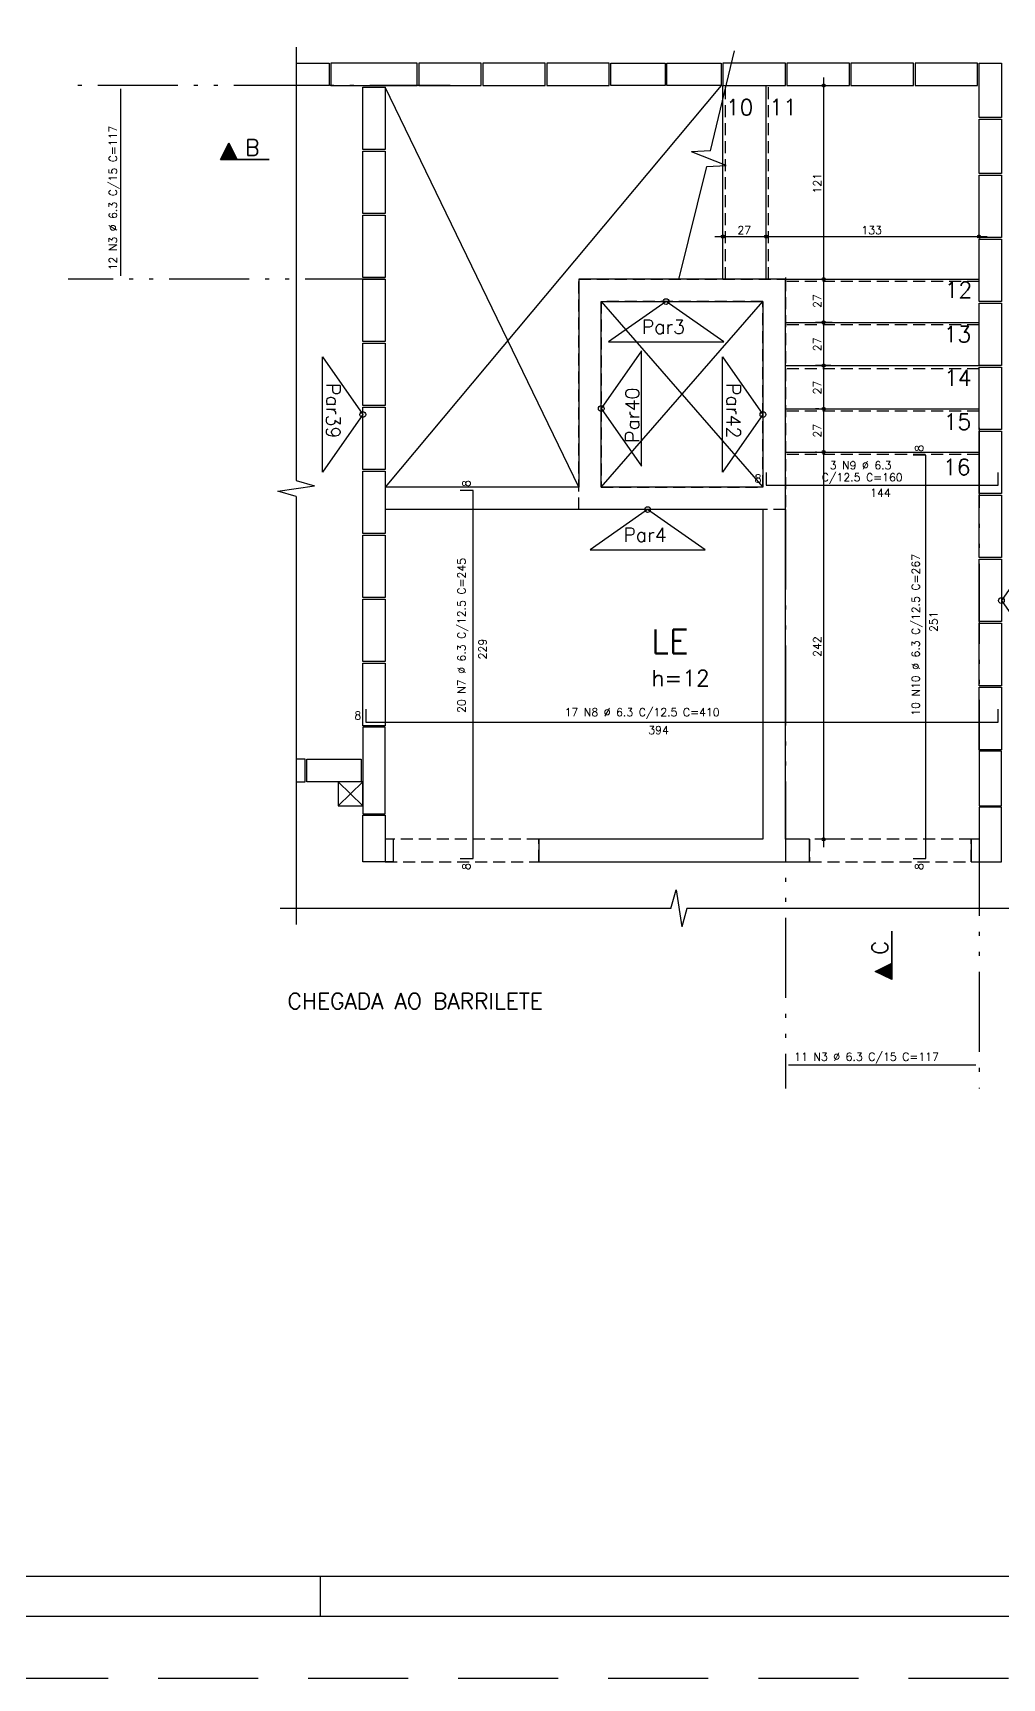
# Model space of a CAD drawing. Extents: x -2.3 to 85.7, y -1.5 to 60.9.
# Drawn here: x 39.58 to 63.8, y -1.55 to 39.57 of the extents above; entities that cross this region are included whole.
import ezdxf

# ---------------------------------------------------------------- set-up
doc = ezdxf.new("R2010")
doc.units = 0
doc.header["$MEASUREMENT"] = 0
for name, pattern in [('ESTILO_TQS_0001', [0.45, 0.3, -0.15]), ('ESTILO_TQS_0004', [3.3, 2, -0.4, 0.05, -0.4, 0.05, -0.4]), ('HIDDEN', [0.375, 0.25, -0.125])]:
    doc.linetypes.add(name, pattern=pattern)
doc.layers.get('0').update_dxf_attribs({"linetype": 'CONTINUOUS'})
doc.layers.get('Defpoints').update_dxf_attribs({"linetype": 'CONTINUOUS'})
for name, color, linetype in [('ARQ_FOLHA', 7, 'CONTINUOUS'), ('PENA_01', 1, 'CONTINUOUS'), ('PENA_02', 2, 'CONTINUOUS'), ('PENA_03', 3, 'CONTINUOUS'), ('PENA_04', 4, 'CONTINUOUS'), ('PENA_05', 5, 'CONTINUOUS')]:
    doc.layers.add(name, color=color, linetype=linetype)
doc.styles.get("Standard").update_dxf_attribs({"font": 'ROMANS.SHX'})

# ---------------------------------------------------------------- blocks, each defined once
blk = doc.blocks.new('FOLHA A1 - 841 X 594')
at = {"layer": 'ARQ_FOLHA', "color": 1}
blk.add_line((-370, 10), (-370, 0), dxfattribs=at)
for points in [[(-841, 0), (0, 0), (0, 594), (-841, 594)], [(-816, 10), (-10, 10), (-10, 584), (-816, 584)]]:
    blk.add_lwpolyline(points, close=True, dxfattribs=at)
at = {"layer": 'Defpoints', "color": 8, "linetype": 'HIDDEN', "ltscale": 100}
blk.add_lwpolyline([(-860.5, 609.5), (-860.5, -15.5), (19.5, -15.5), (19.5, 609.5)], close=True, dxfattribs=at)
blk = doc.blocks.new('*U24')
blk.add_blockref('FOLHA A1 - 841 X 594', (0, 0))

msp = doc.modelspace()

# ---------------------------------------------------------------- linework, layer by layer
at = {"layer": 'PENA_01', "linetype": 'ESTILO_TQS_0004'}
for p, q in [((49.999, 38.255), (40.455, 38.255)), ((48.379, 33.415), (40.455, 33.415)), ((63.219, 29.7), (63.219, 13.185)), ((58.379, 27.656), (58.379, 13.185))]:
    msp.add_line(p, q, dxfattribs=at)
at = {"layer": 'PENA_01', "linetype": 'ESTILO_TQS_0001'}
for p, q in [((56.879, 33.415), (56.879, 38.255)), ((57.959, 33.415), (57.959, 38.255)), ((63.219, 33.355), (58.379, 33.355)), ((63.219, 32.275), (58.379, 32.275)), ((63.219, 31.176), (58.379, 31.176)), ((63.219, 30.115), (58.379, 30.115)), ((63.219, 29.035), (58.379, 29.035))]:
    msp.add_line(p, q, dxfattribs=at)
at = {"layer": 'PENA_01', "linetype": 'Continuous'}
for p, q in [((59.336, 38.455), (59.336, 33.215)), ((59.399, 38.255), (59.536, 38.255)), ((56.819, 34.637), (56.819, 34.68)), ((57.899, 34.476), (57.899, 34.68)), ((57.899, 34.476), (57.899, 34.68)), ((63.219, 34.615), (63.219, 34.68)), ((56.619, 34.48), (58.099, 34.48)), ((57.699, 34.48), (63.419, 34.48)), ((58.379, 33.455), (58.379, 33.415)), ((59.336, 33.615), (59.336, 32.135)), ((59.35, 33.415), (59.536, 33.415)), ((59.35, 33.415), (59.536, 33.415)), ((59.336, 32.535), (59.336, 31.055)), ((59.547, 32.335), (59.136, 32.335)), ((59.547, 32.335), (59.136, 32.335)), ((59.514, 31.255), (59.136, 31.255)), ((59.514, 31.255), (59.136, 31.255)), ((59.336, 31.455), (59.336, 29.975)), ((59.212, 30.175), (59.136, 30.175)), ((59.212, 30.175), (59.136, 30.175)), ((59.336, 30.375), (59.336, 28.895)), ((59.336, 29.295), (59.336, 19.215)), ((59.159, 29.095), (59.136, 29.095)), ((59.159, 29.095), (59.136, 29.095)), ((59.559, 19.415), (59.136, 19.415))]:
    msp.add_line(p, q, dxfattribs=at)
for points in [[(46.154, 38.815), (46.979, 38.815), (46.979, 38.255)], [(49.179, 38.815), (47.019, 38.815), (47.019, 38.255), (49.179, 38.255), (49.179, 38.815)], [(49.219, 38.255), (50.779, 38.255), (50.779, 38.815), (49.219, 38.815), (49.219, 38.255)], [(50.819, 38.255), (52.379, 38.255), (52.379, 38.815), (50.819, 38.815), (50.819, 38.255)], [(52.419, 38.255), (53.979, 38.255), (53.979, 38.815), (52.419, 38.815), (52.419, 38.255)], [(55.379, 38.255), (54.019, 38.255), (54.019, 38.815), (55.379, 38.815), (55.379, 38.255)], [(56.779, 38.255), (55.419, 38.255), (55.419, 38.815), (56.779, 38.815), (56.779, 38.255)], [(56.819, 38.255), (58.379, 38.255), (58.379, 38.815), (56.819, 38.815), (56.819, 38.255)], [(58.419, 38.255), (59.979, 38.255), (59.979, 38.815), (58.419, 38.815), (58.419, 38.255)], [(60.019, 38.255), (61.579, 38.255), (61.579, 38.815), (60.019, 38.815), (60.019, 38.255)], [(61.619, 38.255), (63.179, 38.255), (63.179, 38.815), (61.619, 38.815), (61.619, 38.255)], [(63.779, 38.815), (63.779, 37.455), (63.219, 37.455), (63.219, 38.815), (63.779, 38.815)], [(46.979, 38.255), (46.154, 38.255)], [(47.819, 36.655), (47.819, 38.215), (48.379, 38.215), (48.379, 36.655), (47.819, 36.655)], [(63.779, 37.415), (63.779, 36.055), (63.219, 36.055), (63.219, 37.415), (63.779, 37.415)], [(47.819, 35.055), (47.819, 36.615), (48.379, 36.615), (48.379, 35.055), (47.819, 35.055)], [(63.219, 34.455), (63.219, 36.015), (63.779, 36.015), (63.779, 34.455), (63.219, 34.455)], [(47.819, 33.455), (47.819, 35.015), (48.379, 35.015), (48.379, 33.455), (47.819, 33.455)], [(63.219, 32.855), (63.219, 34.415), (63.779, 34.415), (63.779, 32.855), (63.219, 32.855)], [(47.819, 31.855), (47.819, 33.415), (48.379, 33.415), (48.379, 31.855), (47.819, 31.855)], [(53.779, 32.855), (57.819, 28.216)], [(53.779, 28.216), (57.819, 32.855)], [(63.219, 31.255), (63.219, 32.815), (63.779, 32.815), (63.779, 31.255), (63.219, 31.255)], [(47.819, 30.255), (47.819, 31.815), (48.379, 31.815), (48.379, 30.255), (47.819, 30.255)], [(63.219, 29.655), (63.219, 31.215), (63.779, 31.215), (63.779, 29.655), (63.219, 29.655)], [(47.819, 28.655), (47.819, 30.215), (48.379, 30.215), (48.379, 28.655), (47.819, 28.655)], [(63.219, 28.055), (63.219, 29.615), (63.779, 29.615), (63.779, 28.055), (63.219, 28.055)], [(47.819, 27.055), (47.819, 28.615), (48.379, 28.615), (48.379, 27.055), (47.819, 27.055)], [(63.219, 26.455), (63.219, 28.015), (63.779, 28.015), (63.779, 26.455), (63.219, 26.455)], [(47.819, 25.455), (47.819, 27.015), (48.379, 27.015), (48.379, 25.455), (47.819, 25.455)], [(63.219, 24.855), (63.219, 26.415), (63.779, 26.415), (63.779, 24.855), (63.219, 24.855)], [(47.819, 23.855), (47.819, 25.415), (48.379, 25.415), (48.379, 23.855), (47.819, 23.855)], [(63.219, 23.255), (63.219, 24.815), (63.779, 24.815), (63.779, 23.255), (63.219, 23.255)], [(47.819, 22.255), (47.819, 23.815), (48.379, 23.815), (48.379, 22.255), (47.819, 22.255)], [(63.219, 21.655), (63.219, 23.215), (63.779, 23.215), (63.779, 21.655), (63.219, 21.655)], [(48.379, 20.055), (48.379, 22.215), (47.819, 22.215), (47.819, 20.055), (48.379, 20.055)], [(46.154, 20.855), (46.379, 20.855), (46.379, 21.415)], [(46.379, 21.415), (46.154, 21.415)], [(46.419, 21.415), (47.779, 21.415), (47.779, 20.855), (46.419, 20.855), (46.419, 21.415)], [(63.779, 20.255), (63.779, 21.615), (63.219, 21.615), (63.219, 20.255), (63.779, 20.255)], [(63.779, 18.855), (63.779, 20.215), (63.219, 20.215), (63.219, 18.855), (63.779, 18.855)], [(47.819, 18.855), (47.819, 20.015), (48.379, 20.015), (48.379, 18.855), (47.819, 18.855)]]:
    msp.add_lwpolyline(points, dxfattribs=at)
at = {"layer": 'PENA_01', "linetype": 'ESTILO_TQS_0001'}
for points in [[(53.219, 33.415), (58.379, 33.415), (58.379, 27.656), (53.219, 27.656), (53.219, 33.415)], [(53.779, 32.855), (53.779, 28.216), (57.819, 28.216), (57.819, 32.855), (53.779, 32.855)], [(48.379, 18.855), (52.219, 18.855), (52.219, 19.415), (48.379, 19.415), (48.379, 18.855)], [(58.979, 18.855), (63.019, 18.855), (63.019, 19.415), (58.979, 19.415), (58.979, 18.855)]]:
    msp.add_lwpolyline(points, dxfattribs=at)
at = {"layer": 'PENA_02', "linetype": 'Continuous'}
for p, q in [((56.511, 36.622), (57.111, 39.124)), ((56.779, 38.255), (48.379, 28.216)), ((53.219, 28.216), (48.379, 38.215)), ((55.729, 33.442), (56.418, 36.233))]:
    msp.add_line(p, q, dxfattribs=at)
for points in [[(56.819, 33.415), (56.819, 38.255)], [(57.899, 33.415), (57.899, 38.255)], [(58.379, 33.415), (63.219, 33.415)], [(58.379, 32.335), (63.219, 32.335)], [(58.379, 31.255), (63.219, 31.255)], [(58.379, 30.175), (63.219, 30.175)], [(58.379, 29.095), (63.219, 29.095)]]:
    msp.add_lwpolyline(points, dxfattribs=at)
for centre, radius in [((59.336, 38.255), 0.04), ((59.336, 38.255), 0.02), ((56.819, 34.48), 0.04), ((56.819, 34.48), 0.02), ((57.899, 34.48), 0.04), ((57.899, 34.48), 0.04), ((57.899, 34.48), 0.02), ((57.899, 34.48), 0.02), ((63.219, 34.48), 0.04), ((63.219, 34.48), 0.02), ((59.336, 33.415), 0.04), ((59.336, 33.415), 0.04), ((59.336, 33.415), 0.02), ((59.336, 33.415), 0.02), ((59.336, 32.335), 0.04), ((59.336, 32.335), 0.04), ((59.336, 32.335), 0.02), ((59.336, 32.335), 0.02), ((59.336, 31.255), 0.04), ((59.336, 31.255), 0.04), ((59.336, 31.255), 0.02), ((59.336, 31.255), 0.02), ((59.336, 30.175), 0.04), ((59.336, 30.175), 0.04), ((59.336, 30.175), 0.02), ((59.336, 30.175), 0.02), ((59.336, 29.095), 0.04), ((59.336, 29.095), 0.04), ((59.336, 29.095), 0.02), ((59.336, 29.095), 0.02), ((59.336, 19.415), 0.04), ((59.336, 19.415), 0.02)]:
    msp.add_circle(centre, radius, dxfattribs=at)
at = {"layer": 'PENA_03', "linetype": 'Continuous'}
for p, q in [((46.154, 39.215), (46.154, 28.382)), ((59.199, 38.255), (59.199, 38.255)), ((56.511, 36.622), (56.031, 36.6)), ((56.898, 36.255), (56.031, 36.6)), ((56.418, 36.233), (56.898, 36.255)), ((56.819, 34.437), (56.819, 34.437)), ((57.899, 34.276), (57.899, 34.276)), ((57.899, 34.276), (57.899, 34.276)), ((63.219, 34.415), (63.219, 34.415)), ((58.379, 33.415), (53.219, 33.415)), ((53.219, 33.415), (53.219, 28.216)), ((58.379, 19.415), (58.379, 33.415)), ((59.15, 33.415), (59.15, 33.415)), ((59.15, 33.415), (59.15, 33.415)), ((53.779, 28.216), (53.779, 32.855)), ((53.779, 32.855), (57.819, 32.855)), ((57.819, 32.855), (57.819, 28.216)), ((59.747, 32.335), (59.747, 32.335)), ((59.747, 32.335), (59.747, 32.335)), ((59.714, 31.255), (59.714, 31.255)), ((59.714, 31.255), (59.714, 31.255)), ((59.412, 30.175), (59.412, 30.175)), ((59.412, 30.175), (59.412, 30.175)), ((59.359, 29.095), (59.359, 29.095)), ((59.359, 29.095), (59.359, 29.095)), ((46.154, 28.382), (46.616, 28.248)), ((45.692, 28.115), (46.616, 28.248)), ((46.154, 27.982), (45.692, 28.115)), ((46.154, 27.982), (46.154, 17.288)), ((53.219, 28.216), (48.379, 28.216)), ((57.819, 28.216), (53.779, 28.216)), ((57.819, 27.656), (48.379, 27.656)), ((57.819, 27.656), (57.819, 19.415)), ((48.579, 19.415), (48.379, 19.415)), ((48.579, 19.415), (48.579, 18.855)), ((57.819, 19.415), (52.219, 19.415)), ((52.219, 19.415), (52.219, 18.855)), ((58.979, 19.415), (58.379, 19.415)), ((58.979, 18.855), (58.979, 19.415)), ((59.759, 19.415), (59.759, 19.415)), ((63.219, 19.415), (63.019, 19.415)), ((63.019, 19.415), (63.019, 18.855)), ((48.579, 18.855), (48.379, 18.855)), ((52.219, 18.855), (58.979, 18.855)), ((63.019, 18.855), (63.219, 18.855)), ((55.521, 17.688), (55.654, 18.15)), ((55.654, 18.15), (55.788, 17.226)), ((55.521, 17.688), (45.754, 17.688)), ((55.921, 17.688), (55.788, 17.226)), ((65.409, 17.688), (55.921, 17.688))]:
    msp.add_line(p, q, dxfattribs=at)
for points in [[(44.264, 36.407), (44.469, 36.816), (44.674, 36.407), (44.264, 36.407)], [(56.839, 31.847), (55.399, 32.855), (53.959, 31.847), (56.839, 31.847)], [(46.811, 31.47), (47.819, 30.03), (46.811, 28.59), (46.811, 31.47)], [(54.787, 31.621), (53.779, 30.181), (54.787, 28.741), (54.787, 31.621)], [(56.811, 31.47), (57.819, 30.03), (56.811, 28.59), (56.811, 31.47)], [(56.378, 26.648), (54.938, 27.656), (53.498, 26.648), (56.378, 26.648)], [(64.787, 26.821), (63.779, 25.381), (64.787, 23.941), (64.787, 26.821)], [(47.819, 20.854), (47.207, 20.254)], [(47.207, 20.854), (47.819, 20.254)], [(47.207, 20.854), (47.207, 20.254), (47.819, 20.254), (47.819, 20.854), (47.207, 20.854)], [(61.04, 15.909), (60.631, 16.114), (61.04, 16.319), (61.04, 15.909)]]:
    msp.add_lwpolyline(points, dxfattribs=at)
for centre in [(55.399, 32.855), (47.819, 30.03), (53.779, 30.181), (57.819, 30.03), (54.938, 27.656), (63.779, 25.381)]:
    msp.add_circle(centre, 0.072, dxfattribs=at)
at = {"layer": 'PENA_04', "linetype": 'Continuous'}
for p, q in [((44.262, 36.405), (44.469, 36.82)), ((44.264, 36.407), (44.469, 36.816)), ((44.375, 36.629), (44.563, 36.629)), ((44.391, 36.661), (44.547, 36.661)), ((44.407, 36.693), (44.531, 36.693)), ((44.423, 36.724), (44.515, 36.724)), ((44.439, 36.756), (44.499, 36.756)), ((44.455, 36.788), (44.483, 36.788)), ((44.469, 36.82), (44.676, 36.407)), ((44.469, 36.816), (44.674, 36.407)), ((45.478, 36.405), (44.262, 36.405)), ((44.264, 36.407), (45.478, 36.407)), ((44.279, 36.437), (44.659, 36.437)), ((44.295, 36.469), (44.643, 36.469)), ((44.311, 36.501), (44.627, 36.501)), ((44.327, 36.533), (44.611, 36.533)), ((44.343, 36.565), (44.595, 36.565)), ((44.359, 36.597), (44.579, 36.597)), ((61.04, 15.909), (61.04, 17.122)), ((61.042, 17.122), (61.042, 15.907)), ((60.627, 16.114), (61.04, 16.32)), ((61.042, 15.907), (60.627, 16.114)), ((60.631, 16.114), (61.04, 16.319)), ((61.04, 15.909), (60.631, 16.114)), ((60.659, 16.1), (60.659, 16.128)), ((60.691, 16.084), (60.691, 16.144)), ((60.722, 16.068), (60.722, 16.16)), ((60.754, 16.052), (60.754, 16.176)), ((60.786, 16.036), (60.786, 16.192)), ((60.818, 16.02), (60.818, 16.208)), ((60.85, 16.004), (60.85, 16.224)), ((60.882, 15.988), (60.882, 16.24)), ((60.914, 15.972), (60.914, 16.256)), ((60.946, 15.956), (60.946, 16.272)), ((60.978, 15.94), (60.978, 16.287)), ((61.01, 15.924), (61.01, 16.303))]:
    msp.add_line(p, q, dxfattribs=at)
at = {"layer": 'PENA_05', "linetype": 'Continuous'}
for p, q in [((41.776, 33.495), (41.776, 38.175)), ((61.89, 29.015), (61.57, 29.015)), ((61.89, 18.935), (61.89, 29.015)), ((57.899, 28.585), (57.899, 28.265)), ((63.699, 28.265), (63.699, 28.585)), ((50.574, 28.136), (50.254, 28.136)), ((50.574, 18.935), (50.574, 28.136)), ((57.899, 28.265), (63.699, 28.265)), ((47.899, 22.664), (47.899, 22.344)), ((63.699, 22.344), (63.699, 22.664)), ((47.899, 22.344), (63.699, 22.344)), ((50.254, 18.935), (50.574, 18.935)), ((61.57, 18.935), (61.89, 18.935)), ((58.459, 13.78), (63.139, 13.78))]:
    msp.add_line(p, q, dxfattribs=at)

# ---------------------------------------------------------------- block references
at = {"xscale": 0.09999999999999938, "yscale": 0.09999999999999938, "zscale": 0.09999999999999938}
msp.add_blockref('*U24', (83.754, 0), dxfattribs=at)

# ---------------------------------------------------------------- texts
at = {"layer": 'PENA_03', "linetype": 'Continuous'}
for s, height, p in [('10', 0.4, (56.894, 37.511)), ('11', 0.4, (57.981, 37.516)), ('27', 0.2, (57.179, 34.54)), ('133', 0.2, (60.279, 34.54)), ('12', 0.4, (62.361, 32.946)), ('Par3', 0.3456, (54.79, 32.051)), ('13', 0.4, (62.338, 31.839)), ('14', 0.4, (62.347, 30.751)), ('15', 0.4, (62.338, 29.653)), ('3 N9 %%c 6.3', 0.2, (59.488, 28.663)), ('16', 0.4, (62.32, 28.52)), ('8', 0.2, (57.611, 28.331)), ('C/12.5 C=160', 0.2, (59.288, 28.363)), ('144', 0.2, (60.499, 27.977)), ('Par4', 0.346, (54.329, 26.852)), ('LE', 0.6, (55.032, 24.062)), ('h=12', 0.4, (55.032, 23.246)), ('17 N8 %%c 6.3 C/12.5 C=410', 0.2, (52.862, 22.491)), ('8', 0.2, (47.611, 22.41)), ('394', 0.2, (54.953, 22.045)), ('11 N3 %%c 6.3 C/15 C=117', 0.2, (58.599, 13.88))]:
    msp.add_text(s, height=height, dxfattribs=at).set_placement(p)
for s, height, rotation, p in [('12 N3 %%c 6.3 C/15 C=117', 0.2, 90, (41.676, 33.635)), ('121', 0.2, 90, (59.276, 35.555)), ('27', 0.2, 90, (59.276, 32.695)), ('27', 0.2, 90, (59.276, 31.615)), ('27', 0.2, 90, (59.276, 30.535)), ('Par39', 0.346, 270, (46.908, 30.814)), ('Par40', 0.346, 90, (54.728, 29.326)), ('Par42', 0.346, 270, (56.908, 30.814)), ('27', 0.2, 90, (59.276, 29.455)), ('8', 0.2, 90, (61.824, 29.102)), ('8', 0.2, 90, (50.507, 28.223)), ('20 N7 %%c 6.3 C/12.5 C=245', 0.2, 90, (50.387, 22.573)), ('10 N10 %%c 6.3 C/12.5 C=267', 0.2, 90, (61.736, 22.502)), ('251', 0.2, 90, (62.184, 24.596)), ('229', 0.2, 90, (50.913, 23.912)), ('242', 0.2, 90, (59.276, 23.975)), ('8', 0.2, 90, (50.507, 18.647)), ('8', 0.2, 90, (61.824, 18.647))]:
    msp.add_text(s, height=height, rotation=rotation, dxfattribs=at).set_placement(p)
at = {"layer": 'PENA_04', "linetype": 'Continuous'}
msp.add_text('B', height=0.4, dxfattribs=at).set_placement((44.878, 36.505))
msp.add_text('C', height=0.4, rotation=90, dxfattribs=at).set_placement((60.942, 16.522))
at = {"layer": 'PENA_05', "linetype": 'Continuous'}
msp.add_text('CHEGADA AO BARRILETE', height=0.4, dxfattribs=at).set_placement((45.939, 15.172))

doc.saveas('drawing.dxf')
